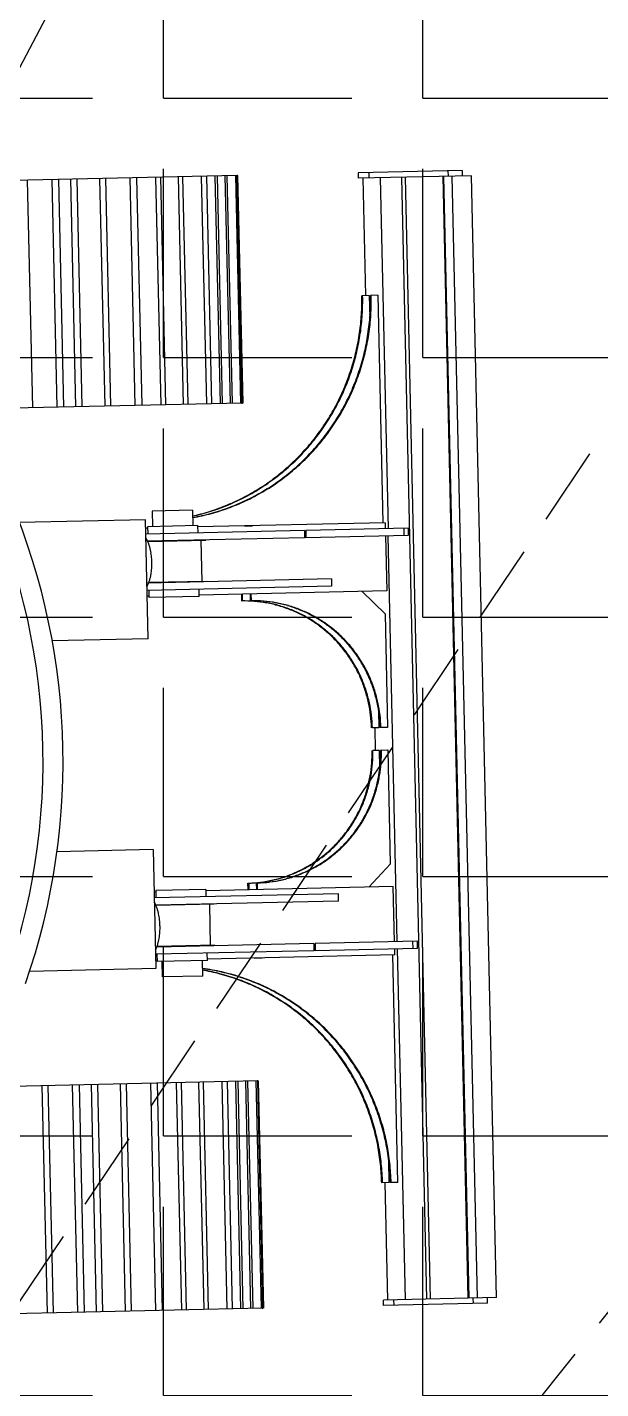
# Model space of a CAD drawing. Header units: metres. Extents: x 668617 to 675126, y 2286318 to 2293677.
# Drawn here: x 669903.692 to 669905.517, y 2287286.121 to 2287290.451 of the extents above; entities that cross this region are included whole.
import ezdxf

# ---------------------------------------------------------------- set-up
doc = ezdxf.new("R2010")
doc.units = ezdxf.units.M
doc.header["$MEASUREMENT"] = 0
doc.linetypes.add('HIDDEN', pattern=[0.375, 0.25, -0.125])
for name, color, linetype in [('0_LINEA_INDICADOR_SEÑAL', 253, 'Continuous'), ('0_VEH_CONSTRUCCION', 250, 'Continuous'), ('DMTG-ZONA-TRABAJO', 250, 'Continuous')]:
    doc.layers.add(name, color=color, linetype=linetype)

# ---------------------------------------------------------------- blocks, each defined once
blk = doc.blocks.new('excavadora planta')
at = {"color": 0}
for p, q in [((-0.5175, 1.251), (-4.1079, 1.251)), ((-0.9804, 0.7486), (-0.9804, 1.251)), ((-0.9265, 0.7486), (-0.9265, 1.251)), ((-0.9114, 0.7486), (-0.9114, 1.251)), ((-0.885, 0.7486), (-0.885, 1.251)), ((-0.871, 0.7486), (-0.871, 1.251)), ((-0.8207, 0.7486), (-0.8207, 1.251)), ((-0.8076, 0.7486), (-0.8076, 1.251)), ((-0.7539, 0.7486), (-0.7539, 1.251)), ((-0.7389, 0.7486), (-0.7389, 1.251)), ((-0.6968, 0.7486), (-0.6968, 1.251)), ((-0.6861, 0.7486), (-0.6861, 1.251)), ((-0.6474, 0.7486), (-0.6474, 1.251)), ((-0.6373, 0.7486), (-0.6373, 1.251)), ((-0.596, 0.7486), (-0.596, 1.251)), ((-0.5845, 0.7486), (-0.5845, 1.251)), ((-0.5658, 0.7486), (-0.5658, 1.251)), ((-0.561, 0.7486), (-0.561, 1.251)), ((-0.5437, 0.7486), (-0.5437, 1.251)), ((-0.5392, 0.7486), (-0.5392, 1.251)), ((-0.5207, 0.7486), (-0.5207, 1.251)), ((-0.5175, 1.251), (-0.5175, 0.7486)), ((-0.5175, 0.7486), (-0.5175, 1.251)), ((-0.5156, 0.7486), (-0.5156, 1.251)), ((-0.0202, 1.251), (-0.2502, 1.251)), ((-0.2502, 1.251), (-0.2502, 1.239)), ((0, 1.239), (-0.2502, 1.239)), ((-0.2402, 1.239), (-0.2402, 0.9797)), ((-0.2267, 1.251), (-0.2267, 1.239)), ((-0.2016, 1.239), (-0.2016, 0.4642)), ((-0.154, -1.239), (-0.154, 1.239)), ((-0.1459, -1.239), (-0.1459, 1.239)), ((-0.0627, -1.239), (-0.0627, 1.239)), ((-0.0607, -1.239), (-0.0607, 1.239)), ((-0.0516, 1.251), (-0.0516, 1.239)), ((-0.0425, -1.239), (-0.0425, 1.239)), ((-0.0202, 1.251), (-0.0202, 1.239)), ((0, -1.239), (0, 1.239)), ((-0.2315, 0.9797), (-0.248, 0.9797)), ((-0.2315, 0.9797), (-0.2315, 0.9309)), ((-0.2125, 0.9797), (-0.229, 0.9797)), ((-0.2125, 0.9797), (-0.2125, 0.4773)), ((-0.5175, 0.7486), (-1.1389, 0.7486)), ((-0.5175, 0.7486), (-1.1389, 0.7486)), ((-0.6326, 0.5145), (-0.7221, 0.5145)), ((-0.7221, 0.5145), (-0.7221, 0.4803)), ((-0.6326, 0.5145), (-0.6326, 0.4803)), ((-0.7366, 0.4956), (-1.0152, 0.4956)), ((-0.7366, 0.2329), (-0.7366, 0.4956)), ((-0.7326, 0.4773), (-0.7366, 0.4773)), ((-0.3864, 0.4642), (-0.7366, 0.4642)), ((-0.6221, 0.4803), (-0.7326, 0.4803)), ((-0.7326, 0.4803), (-0.7326, 0.4642)), ((-0.6221, 0.4803), (-0.6221, 0.4642)), ((-0.2077, 0.4773), (-0.6221, 0.4773)), ((-0.5184, 0.4773), (-0.5012, 0.4773)), ((-0.3864, 0.4642), (-0.3864, 0.4482)), ((-0.1572, 0.4642), (-0.3834, 0.4642)), ((-0.3834, 0.4642), (-0.3834, 0.4482)), ((-0.2077, 0.4773), (-0.2077, 0.4642)), ((-0.1671, 0.4642), (-0.1671, 0.4482)), ((-0.1572, 0.4642), (-0.1572, 0.4482)), ((-0.3864, 0.4482), (-0.7366, 0.4482)), ((-0.6047, 0.4472), (-0.7327, 0.4472)), ((-0.6149, 0.3567), (-0.6149, 0.4472)), ((-0.1572, 0.4482), (-0.3834, 0.4482)), ((-0.2077, 0.4482), (-0.2077, 0.3266)), ((-0.2016, -0.4482), (-0.2016, 0.4482)), ((-0.3293, 0.3557), (-0.7366, 0.3557)), ((-0.3293, 0.3396), (-0.7366, 0.3396)), ((-0.6047, 0.3567), (-0.7327, 0.3567)), ((-0.7326, 0.3236), (-0.7326, 0.3396)), ((-0.6221, 0.3236), (-0.6221, 0.3396)), ((-0.3293, 0.3557), (-0.3293, 0.3396)), ((-0.7326, 0.3266), (-0.7366, 0.3266)), ((-0.6221, 0.3236), (-0.7326, 0.3236)), ((-0.2077, 0.3266), (-0.6221, 0.3266)), ((-0.5286, 0.3266), (-0.5286, 0.3115)), ((-0.5267, 0.3115), (-0.5267, 0.3266)), ((-0.5096, 0.3266), (-0.5096, 0.3115)), ((-0.5078, 0.3266), (-0.5078, 0.3115)), ((-0.2125, 0.2763), (-0.2617, 0.3266)), ((-0.2125, 0.2763), (-0.2125, 0.0251)), ((-0.7366, 0.2329), (-0.9488, 0.2329)), ((-0.2315, 0.0626), (-0.2315, 0.0251)), ((-0.2315, 0.0251), (-0.2462, 0.0251)), ((-0.2402, -0.0251), (-0.2402, 0.0251)), ((-0.2143, 0.0251), (-0.229, 0.0251)), ((-0.2125, 0.0251), (-0.2272, 0.0251)), ((-0.2315, -0.0251), (-0.2462, -0.0251)), ((-0.2315, -0.0626), (-0.2315, -0.0251)), ((-0.2143, -0.0251), (-0.229, -0.0251)), ((-0.2125, -0.0251), (-0.2272, -0.0251)), ((-0.2125, -0.2763), (-0.2125, -0.0251)), ((-0.7366, -0.2329), (-0.9488, -0.2329)), ((-0.7366, -0.2329), (-0.7366, -0.4956)), ((-0.2125, -0.2763), (-0.2617, -0.3266)), ((-0.7326, -0.3266), (-0.7366, -0.3266)), ((-0.6221, -0.3236), (-0.7326, -0.3236)), ((-0.7326, -0.3236), (-0.7326, -0.3396)), ((-0.6221, -0.3236), (-0.6221, -0.3396)), ((-0.2077, -0.3266), (-0.6221, -0.3266)), ((-0.5286, -0.3266), (-0.5286, -0.3115)), ((-0.5267, -0.3115), (-0.5267, -0.3266)), ((-0.5096, -0.3266), (-0.5096, -0.3115)), ((-0.5078, -0.3266), (-0.5078, -0.3115)), ((-0.2077, -0.4482), (-0.2077, -0.3266)), ((-0.3293, -0.3396), (-0.7366, -0.3396)), ((-0.3293, -0.3557), (-0.7331, -0.3557)), ((-0.6047, -0.3567), (-0.7327, -0.3567)), ((-0.6149, -0.3567), (-0.6149, -0.4472)), ((-0.3293, -0.3557), (-0.3293, -0.3396)), ((-0.3864, -0.4482), (-0.7331, -0.4482)), ((-0.6047, -0.4472), (-0.7327, -0.4472)), ((-0.3864, -0.4482), (-0.3864, -0.4642)), ((-0.1572, -0.4482), (-0.3834, -0.4482)), ((-0.3834, -0.4482), (-0.3834, -0.4642)), ((-0.1671, -0.4642), (-0.1671, -0.4482)), ((-0.1572, -0.4642), (-0.1572, -0.4482)), ((-0.3864, -0.4642), (-0.7366, -0.4642)), ((-0.7326, -0.4773), (-0.7366, -0.4773)), ((-0.7326, -0.4803), (-0.7326, -0.4642)), ((-0.6221, -0.4803), (-0.7326, -0.4803)), ((-0.7221, -0.5145), (-0.7221, -0.4803)), ((-0.6326, -0.5145), (-0.6326, -0.4803)), ((-0.6221, -0.4803), (-0.6221, -0.4642)), ((-0.2077, -0.4773), (-0.6221, -0.4773)), ((-0.5184, -0.4773), (-0.5012, -0.4773)), ((-0.1572, -0.4642), (-0.3834, -0.4642)), ((-0.2125, -0.9797), (-0.2125, -0.4773)), ((-0.2077, -0.4773), (-0.2077, -0.4642)), ((-0.2016, -1.239), (-0.2016, -0.4642)), ((-0.7366, -0.4956), (-1.0152, -0.4956)), ((-0.6326, -0.5145), (-0.7221, -0.5145)), ((-0.5175, -0.7486), (-1.1389, -0.7486)), ((-0.9935, -0.7486), (-0.9935, -1.251)), ((-0.9804, -0.7486), (-0.9804, -1.251)), ((-0.9265, -0.7486), (-0.9265, -1.251)), ((-0.9114, -0.7486), (-0.9114, -1.251)), ((-0.885, -0.7486), (-0.885, -1.251)), ((-0.871, -0.7486), (-0.871, -1.251)), ((-0.8207, -0.7486), (-0.8207, -1.251)), ((-0.8076, -0.7486), (-0.8076, -1.251)), ((-0.7539, -0.7486), (-0.7539, -1.251)), ((-0.7389, -0.7486), (-0.7389, -1.251)), ((-0.6968, -0.7486), (-0.6968, -1.251)), ((-0.6861, -0.7486), (-0.6861, -1.251)), ((-0.6474, -0.7486), (-0.6474, -1.251)), ((-0.6373, -0.7486), (-0.6373, -1.251)), ((-0.596, -0.7486), (-0.596, -1.251)), ((-0.5845, -0.7486), (-0.5845, -1.251)), ((-0.5658, -0.7486), (-0.5658, -1.251)), ((-0.561, -0.7486), (-0.561, -1.251)), ((-0.5437, -0.7486), (-0.5437, -1.251)), ((-0.5392, -0.7486), (-0.5392, -1.251)), ((-0.5207, -0.7486), (-0.5207, -1.251)), ((-0.5175, -0.7486), (-0.5175, -1.251)), ((-0.5156, -0.7486), (-0.5156, -1.251)), ((-0.2315, -0.9797), (-0.2315, -0.9309)), ((-0.2315, -0.9797), (-0.248, -0.9797)), ((-0.2402, -1.239), (-0.2402, -0.9797)), ((-0.2125, -0.9797), (-0.229, -0.9797)), ((-0.5175, -1.251), (-4.1079, -1.251)), ((0, -1.239), (-0.2502, -1.239)), ((-0.2502, -1.251), (-0.2502, -1.239)), ((-0.0202, -1.251), (-0.2502, -1.251)), ((-0.2267, -1.251), (-0.2267, -1.239)), ((-0.0516, -1.251), (-0.0516, -1.239)), ((-0.0202, -1.251), (-0.0202, -1.239))]:
    blk.add_line(p, q, dxfattribs=at)
for centre, radius, start, end in [((-0.7455, 0.9797), 0.4974, 355.245, 0.0001), ((-0.7436, 0.9797), 0.4974, 355.2063, 0.0001), ((-0.7265, 0.9797), 0.4974, 355.081, 0.0002), ((-0.7247, 0.9797), 0.4974, 355.0694, 0.0002), ((-0.7451, 0.9797), 0.497, 350.4826, 355.2452), ((-0.7432, 0.9797), 0.497, 350.4067, 355.2069), ((-0.726, 0.9797), 0.497, 350.1551, 355.0814), ((-0.7242, 0.9797), 0.497, 350.13, 355.0695), ((-0.7442, 0.9795), 0.4962, 345.7116, 350.4827), ((-0.7424, 0.9795), 0.4961, 345.598, 350.4067), ((-0.7251, 0.9795), 0.4961, 345.2201, 350.1555), ((-0.7233, 0.9795), 0.4961, 345.1816, 350.1305), ((-0.743, 0.9792), 0.4949, 340.9287, 345.712), ((-0.7412, 0.9792), 0.4949, 340.7771, 345.5981), ((-0.7239, 0.9792), 0.4948, 340.2716, 345.2202), ((-0.722, 0.9792), 0.4947, 340.2197, 345.1819), ((-0.7415, 0.9787), 0.4933, 336.13, 340.9287), ((-0.7396, 0.9787), 0.4933, 335.9405, 340.7774), ((-0.7222, 0.9786), 0.493, 335.306, 340.2719), ((-0.7204, 0.9786), 0.493, 335.2404, 340.2198), ((-0.7397, 0.9779), 0.4914, 331.3132, 336.1304), ((-0.7378, 0.9779), 0.4913, 331.0848, 335.9406), ((-0.7204, 0.9778), 0.491, 330.3201, 335.3061), ((-0.7185, 0.9777), 0.491, 330.2407, 335.2407), ((-0.7378, 0.9769), 0.4892, 326.4747, 331.3132), ((-0.7359, 0.9768), 0.4891, 326.2075, 331.0849), ((-0.7184, 0.9766), 0.4887, 325.3111, 330.3205), ((-0.7166, 0.9766), 0.4887, 325.2178, 330.2409), ((-0.7359, 0.9756), 0.4869, 321.6133, 326.4749), ((-0.7339, 0.9755), 0.4867, 321.3063, 326.2075), ((-0.7164, 0.9752), 0.4862, 320.2764, 325.311), ((-0.7145, 0.9752), 0.4862, 320.1691, 325.2179), ((-0.732, 0.9739), 0.4842, 316.3796, 321.3061), ((-0.7339, 0.974), 0.4844, 316.7266, 321.6132), ((-0.7144, 0.9735), 0.4836, 315.2153, 320.2767), ((-0.7125, 0.9735), 0.4836, 315.0935, 320.1693), ((-0.7301, 0.9721), 0.4816, 311.4272, 316.3797), ((-0.732, 0.9723), 0.4818, 311.8147, 316.7269), ((-0.7125, 0.9717), 0.481, 310.126, 315.2151), ((-0.7106, 0.9716), 0.4809, 309.99, 315.0935), ((-0.7284, 0.9702), 0.4791, 306.4486, 311.4272), ((-0.7304, 0.9704), 0.4793, 306.8765, 311.8144), ((-0.7108, 0.9697), 0.4784, 305.0098, 310.1261), ((-0.709, 0.9696), 0.4783, 304.859, 309.99), ((-2.4227, 0), 1.448, 338.3354, 24.0813), ((-2.4227, 0), 1.4922, 339.5246, 22.8083), ((-0.727, 0.9683), 0.4766, 301.4439, 306.4482), ((-0.7289, 0.9684), 0.4769, 301.9135, 306.8766), ((-0.7094, 0.9677), 0.4759, 299.8666, 305.0095), ((-0.7075, 0.9676), 0.4759, 299.7014, 304.859), ((-0.7249, 0.9645), 0.4723, 291.3656, 296.4155), ((-0.7268, 0.9647), 0.4725, 291.9169, 296.926), ((-0.7258, 0.9663), 0.4744, 296.4154, 301.4438), ((-0.7277, 0.9665), 0.4746, 296.9263, 301.9132), ((-0.7083, 0.9657), 0.4737, 294.6988, 299.8665), ((-0.7064, 0.9657), 0.4736, 294.5171, 299.7012), ((-0.7239, 0.9616), 0.4693, 281.2161, 286.299), ((-0.7257, 0.9617), 0.4694, 281.8493, 286.8912), ((-0.7243, 0.9629), 0.4706, 286.2992, 291.3652), ((-0.7069, 0.9624), 0.4701, 284.3038, 289.5098), ((-0.7051, 0.9623), 0.47, 284.0928, 289.3131), ((-0.7261, 0.9631), 0.4708, 286.8916, 291.9168), ((-0.7075, 0.9639), 0.4717, 289.5099, 294.6986), ((-0.7056, 0.9639), 0.4716, 289.3133, 294.5167), ((-0.7066, 0.9612), 0.4688, 279.0829, 284.3035), ((-0.7048, 0.9612), 0.4688, 278.8576, 284.0926), ((-0.7807, 0.4278), 0.0517, 23.8804, 31.4762), ((-0.7997, 0.4193), 0.0726, 18.5631, 23.9697), ((-0.8193, 0.4126), 0.0932, 14.3974, 18.6055), ((-0.8377, 0.4079), 0.1123, 10.9164, 14.4176), ((-0.8537, 0.4047), 0.1286, 7.8721, 10.9283), ((-0.8665, 0.403), 0.1414, 5.1092, 7.8824), ((-0.8752, 0.4022), 0.1503, 2.5081, 5.115), ((-0.8751, 0.4017), 0.1502, 354.8438, 357.4564), ((-0.8797, 0.4019), 0.1548, 359.9832, 2.5126), ((-0.8797, 0.4019), 0.1547, 357.4518, 359.9876), ((-0.7996, 0.3845), 0.0724, 335.9832, 341.3955), ((-0.8191, 0.3912), 0.093, 341.3543, 345.5607), ((-0.8375, 0.396), 0.112, 345.5384, 349.0394), ((-0.8535, 0.3991), 0.1284, 349.0263, 352.0818), ((-0.8663, 0.4009), 0.1413, 352.0745, 354.8514), ((-0.7805, 0.376), 0.0516, 328.4797, 336.0696), ((-0.5286, 0.0367), 0.2749, 84.201, 89.9999), ((-0.5267, 0.0366), 0.2749, 84.201, 89.9999), ((-0.5096, 0.0367), 0.2749, 84.201, 89.9999), ((-0.5078, 0.0367), 0.2749, 84.201, 89.9999), ((-0.5286, 0.0363), 0.2752, 78.4052, 84.2005), ((-0.5268, 0.0363), 0.2752, 78.4052, 84.2005), ((-0.5096, 0.0363), 0.2752, 78.4052, 84.2005), ((-0.5078, 0.0363), 0.2752, 78.4052, 84.2005), ((-0.5287, 0.0357), 0.2759, 72.6232, 78.4049), ((-0.5269, 0.0357), 0.2759, 72.6232, 78.4049), ((-0.5097, 0.0357), 0.2759, 72.6232, 78.4049), ((-0.5079, 0.0357), 0.2759, 72.6232, 78.4049), ((-0.529, 0.0347), 0.2768, 66.861, 72.6226), ((-0.5272, 0.0347), 0.2768, 66.861, 72.6226), ((-0.51, 0.0347), 0.2768, 66.861, 72.6226), ((-0.5082, 0.0347), 0.2768, 66.861, 72.6226), ((-0.5295, 0.0336), 0.278, 61.1249, 66.861), ((-0.5277, 0.0336), 0.278, 61.1249, 66.861), ((-0.5105, 0.0336), 0.278, 61.1247, 66.8609), ((-0.5087, 0.0336), 0.278, 61.1249, 66.861), ((-0.5302, 0.0324), 0.2795, 55.418, 61.1244), ((-0.5284, 0.0324), 0.2795, 55.4182, 61.1246), ((-0.5112, 0.0324), 0.2795, 55.418, 61.1244), ((-0.5094, 0.0324), 0.2795, 55.418, 61.1244), ((-0.5311, 0.031), 0.2811, 49.7442, 55.4179), ((-0.5293, 0.031), 0.2811, 49.7442, 55.4179), ((-0.5121, 0.031), 0.2811, 49.7442, 55.4179), ((-0.5103, 0.031), 0.2811, 49.744, 55.4177), ((-0.5322, 0.0298), 0.2828, 44.1049, 49.7442), ((-0.5304, 0.0298), 0.2828, 44.1051, 49.7444), ((-0.5132, 0.0298), 0.2828, 44.1049, 49.7442), ((-0.5114, 0.0298), 0.2828, 44.1049, 49.7442), ((-0.5334, 0.0286), 0.2845, 38.5, 44.1049), ((-0.5316, 0.0286), 0.2845, 38.5002, 44.1052), ((-0.5144, 0.0286), 0.2845, 38.5, 44.1049), ((-0.5126, 0.0286), 0.2845, 38.4998, 44.1047), ((-0.5348, 0.0275), 0.2862, 32.9285, 38.5), ((-0.5329, 0.0275), 0.2862, 32.9285, 38.5), ((-0.5361, 0.0267), 0.2877, 27.3879, 32.9287), ((-0.5343, 0.0267), 0.2877, 27.388, 32.9288), ((-0.5158, 0.0275), 0.2862, 32.9285, 38.5), ((-0.5139, 0.0275), 0.2862, 32.9288, 38.5003), ((-0.5171, 0.0267), 0.2877, 27.3879, 32.9287), ((-0.5153, 0.0267), 0.2877, 27.3879, 32.9287), ((-0.5373, 0.026), 0.2892, 21.8747, 27.3884), ((-0.5355, 0.026), 0.2892, 21.8747, 27.3884), ((-0.5183, 0.026), 0.2892, 21.8743, 27.388), ((-0.5165, 0.026), 0.2892, 21.8743, 27.388), ((-0.5385, 0.0256), 0.2904, 16.3836, 21.8747), ((-0.5366, 0.0255), 0.2904, 16.3839, 21.875), ((-0.5195, 0.0256), 0.2904, 16.3837, 21.8748), ((-0.5176, 0.0256), 0.2904, 16.3837, 21.8748), ((-0.5394, 0.0253), 0.2913, 10.9128, 16.3842), ((-0.5375, 0.0253), 0.2913, 10.9125, 16.3839), ((-0.5204, 0.0253), 0.2913, 10.9128, 16.3842), ((-0.5186, 0.0253), 0.2913, 10.9125, 16.3839), ((-0.54, 0.0252), 0.292, 5.4522, 10.9128), ((-0.5382, 0.0252), 0.292, 5.4525, 10.9131), ((-0.521, 0.0252), 0.292, 5.4525, 10.9131), ((-0.5192, 0.0252), 0.292, 5.4525, 10.9131), ((-0.5403, 0.0251), 0.2923, 359.9999, 5.453), ((-0.5385, 0.0251), 0.2923, 359.9999, 5.453), ((-0.5213, 0.0251), 0.2923, 359.9996, 5.4527), ((-0.5195, 0.0251), 0.2923, 359.9997, 5.4526), ((-0.5403, -0.0251), 0.2923, 354.547, 0.0001), ((-0.5385, -0.0251), 0.2923, 354.547, 0.0001), ((-0.5213, -0.0251), 0.2923, 354.5473, 0.0004), ((-0.5195, -0.0251), 0.2923, 354.5474, 0.0003), ((-0.54, -0.0252), 0.292, 349.0872, 354.5478), ((-0.5382, -0.0252), 0.292, 349.0869, 354.5475), ((-0.521, -0.0252), 0.292, 349.0869, 354.5475), ((-0.5192, -0.0252), 0.292, 349.0869, 354.5475), ((-0.5394, -0.0253), 0.2913, 343.6158, 349.0872), ((-0.5375, -0.0253), 0.2913, 343.6161, 349.0875), ((-0.5204, -0.0253), 0.2913, 343.6158, 349.0872), ((-0.5186, -0.0253), 0.2913, 343.6161, 349.0875), ((-0.5385, -0.0256), 0.2904, 338.1252, 343.6163), ((-0.5366, -0.0255), 0.2904, 338.125, 343.6161), ((-0.5195, -0.0256), 0.2904, 338.1252, 343.6163), ((-0.5176, -0.0256), 0.2904, 338.1252, 343.6163), ((-0.5373, -0.026), 0.2892, 332.6117, 338.1255), ((-0.5355, -0.026), 0.2892, 332.6116, 338.1253), ((-0.5183, -0.026), 0.2892, 332.612, 338.1257), ((-0.5165, -0.026), 0.2892, 332.6118, 338.1256), ((-0.5361, -0.0267), 0.2877, 327.0713, 332.6121), ((-0.5343, -0.0267), 0.2877, 327.0712, 332.612), ((-0.5171, -0.0267), 0.2877, 327.0713, 332.6121), ((-0.5153, -0.0267), 0.2877, 327.0715, 332.6123), ((-0.5334, -0.0286), 0.2845, 315.8951, 321.5), ((-0.5316, -0.0286), 0.2845, 315.8948, 321.4998), ((-0.5348, -0.0275), 0.2862, 321.5, 327.0715), ((-0.5144, -0.0286), 0.2845, 315.8951, 321.5), ((-0.5329, -0.0275), 0.2862, 321.5, 327.0715), ((-0.5126, -0.0286), 0.2845, 315.8953, 321.5002), ((-0.5158, -0.0275), 0.2862, 321.5, 327.0715), ((-0.5139, -0.0275), 0.2862, 321.4997, 327.0712), ((-0.5322, -0.0298), 0.2828, 310.2558, 315.8951), ((-0.5304, -0.0298), 0.2828, 310.2556, 315.8949), ((-0.5132, -0.0298), 0.2828, 310.2558, 315.8951), ((-0.5114, -0.0298), 0.2828, 310.2558, 315.8951), ((-0.5302, -0.0324), 0.2795, 298.8756, 304.582), ((-0.5284, -0.0324), 0.2795, 298.8754, 304.5818), ((-0.5112, -0.0324), 0.2795, 298.8756, 304.582), ((-0.5094, -0.0324), 0.2795, 298.8756, 304.582), ((-0.5311, -0.031), 0.2811, 304.5821, 310.2558), ((-0.5293, -0.031), 0.2811, 304.5821, 310.2558), ((-0.5121, -0.031), 0.2811, 304.5821, 310.2558), ((-0.5103, -0.031), 0.2811, 304.5823, 310.256), ((-0.5287, -0.0357), 0.2759, 281.5954, 287.3771), ((-0.5269, -0.0357), 0.2759, 281.5954, 287.3771), ((-0.5097, -0.0357), 0.2759, 281.5954, 287.3771), ((-0.5079, -0.0357), 0.2759, 281.5951, 287.3768), ((-0.529, -0.0347), 0.2768, 287.3771, 293.1387), ((-0.5272, -0.0347), 0.2768, 287.3771, 293.1387), ((-0.51, -0.0347), 0.2768, 287.3771, 293.1387), ((-0.5082, -0.0347), 0.2768, 287.3774, 293.139), ((-0.5295, -0.0336), 0.278, 293.139, 298.8751), ((-0.5277, -0.0336), 0.278, 293.139, 298.8751), ((-0.5105, -0.0336), 0.278, 293.1391, 298.8753), ((-0.5087, -0.0336), 0.278, 293.139, 298.8751), ((-0.5286, -0.0367), 0.2749, 270.0004, 275.7993), ((-0.5268, -0.0366), 0.2749, 270.0004, 275.7993), ((-0.5096, -0.0367), 0.2749, 270.0004, 275.7993), ((-0.5078, -0.0367), 0.2749, 270.0004, 275.7993), ((-0.5286, -0.0363), 0.2752, 275.7992, 281.5945), ((-0.5268, -0.0363), 0.2752, 275.7992, 281.5945), ((-0.5096, -0.0363), 0.2752, 275.7992, 281.5945), ((-0.5078, -0.0363), 0.2752, 275.7992, 281.5945), ((-0.7805, -0.376), 0.0516, 23.9304, 31.5203), ((-0.7996, -0.3845), 0.0724, 18.6045, 24.0168), ((-0.8191, -0.3912), 0.093, 14.4393, 18.6457), ((-0.8375, -0.396), 0.112, 10.9606, 14.4616), ((-0.8535, -0.3991), 0.1284, 7.9184, 10.9739), ((-0.8663, -0.4009), 0.1413, 5.1484, 7.9253), ((-0.8751, -0.4017), 0.1502, 2.5436, 5.1562), ((-0.8665, -0.403), 0.1414, 352.1176, 354.8908), ((-0.8752, -0.4022), 0.1503, 354.885, 357.4919), ((-0.8797, -0.4019), 0.1547, 0.0124, 2.5482), ((-0.8797, -0.4019), 0.1548, 357.4875, 0.0169), ((-0.7806, -0.4278), 0.0517, 328.5232, 336.119), ((-0.7997, -0.4193), 0.0726, 336.0303, 341.4369), ((-0.8193, -0.4126), 0.0932, 341.3945, 345.6026), ((-0.8377, -0.4079), 0.1123, 345.5824, 349.0836), ((-0.8537, -0.4047), 0.1286, 349.0717, 352.1279), ((-0.7048, -0.9612), 0.4688, 75.9076, 81.1426), ((-0.7066, -0.9612), 0.4688, 75.6965, 80.9171), ((-0.7239, -0.9616), 0.4693, 73.701, 78.7839), ((-0.7257, -0.9617), 0.4694, 73.1086, 78.1505), ((-0.7069, -0.9624), 0.4701, 70.4902, 75.6962), ((-0.7051, -0.9623), 0.47, 70.6869, 75.9072), ((-0.7243, -0.9629), 0.4706, 68.6348, 73.7008), ((-0.7261, -0.9631), 0.4708, 68.0832, 73.1084), ((-0.7249, -0.9645), 0.4723, 63.5845, 68.6344), ((-0.7268, -0.9647), 0.4725, 63.074, 68.0831), ((-0.7075, -0.9639), 0.4717, 65.3014, 70.4901), ((-0.7056, -0.9639), 0.4716, 65.4831, 70.6865), ((-0.7083, -0.9657), 0.4737, 60.1335, 65.3012), ((-0.7064, -0.9657), 0.4736, 60.2988, 65.4829), ((-0.7258, -0.9663), 0.4744, 58.5562, 63.5846), ((-0.7277, -0.9665), 0.4746, 58.0868, 63.0737), ((-0.727, -0.9683), 0.4766, 53.5518, 58.5561), ((-0.7289, -0.9684), 0.4769, 53.1234, 58.0865), ((-0.7094, -0.9677), 0.4759, 54.9905, 60.1334), ((-0.7075, -0.9676), 0.4759, 55.1412, 60.2988), ((-0.7284, -0.9702), 0.4791, 48.5728, 53.5514), ((-0.7304, -0.9704), 0.4793, 48.1856, 53.1235), ((-0.7108, -0.9697), 0.4784, 49.8739, 54.9902), ((-0.709, -0.9696), 0.4783, 50.0099, 55.1409), ((-0.7301, -0.9721), 0.4816, 43.6204, 48.573), ((-0.732, -0.9723), 0.4818, 43.2731, 48.1853), ((-0.7125, -0.9717), 0.481, 44.7849, 49.874), ((-0.7106, -0.9716), 0.4809, 44.9065, 50.01), ((-0.732, -0.9739), 0.4842, 38.6938, 43.6202), ((-0.7339, -0.974), 0.4844, 38.3868, 43.2734), ((-0.7144, -0.9735), 0.4836, 39.7233, 44.7847), ((-0.7125, -0.9735), 0.4836, 39.8307, 44.9065), ((-0.7359, -0.9756), 0.4869, 33.5251, 38.3867), ((-0.7339, -0.9755), 0.4867, 33.7925, 38.6937), ((-0.7164, -0.9752), 0.4862, 34.689, 39.7236), ((-0.7145, -0.9752), 0.4862, 34.7821, 39.8309), ((-0.7378, -0.9769), 0.4892, 28.6868, 33.5253), ((-0.7359, -0.9768), 0.4891, 28.9151, 33.7925), ((-0.7184, -0.9766), 0.4887, 29.6795, 34.6889), ((-0.7166, -0.9766), 0.4887, 29.7592, 34.7823), ((-0.7397, -0.9779), 0.4914, 23.8696, 28.6868), ((-0.7378, -0.9779), 0.4913, 24.0594, 28.9152), ((-0.7204, -0.9778), 0.491, 24.6939, 29.6799), ((-0.7185, -0.9777), 0.491, 24.7592, 29.7592), ((-0.7415, -0.9787), 0.4933, 19.0713, 23.87), ((-0.7396, -0.9787), 0.4933, 19.2226, 24.0595), ((-0.7222, -0.9786), 0.493, 19.7281, 24.694), ((-0.7204, -0.9786), 0.493, 19.7802, 24.7596), ((-0.722, -0.9792), 0.4947, 14.8181, 19.7803), ((-0.743, -0.9792), 0.4949, 14.288, 19.0713), ((-0.7412, -0.9792), 0.4949, 14.4019, 19.2229), ((-0.7239, -0.9792), 0.4948, 14.7798, 19.7284), ((-0.7442, -0.9795), 0.4962, 9.5173, 14.2884), ((-0.7424, -0.9795), 0.4961, 9.5933, 14.402), ((-0.7251, -0.9795), 0.4961, 9.8445, 14.7799), ((-0.7233, -0.9795), 0.4961, 9.8695, 14.8184), ((-0.7451, -0.9797), 0.497, 4.7548, 9.5174), ((-0.7432, -0.9797), 0.497, 4.7931, 9.5933), ((-0.726, -0.9797), 0.497, 4.9186, 9.8449), ((-0.7242, -0.9797), 0.497, 4.9305, 9.87), ((-0.7455, -0.9797), 0.4974, 359.9999, 4.755), ((-0.7436, -0.9797), 0.4974, 359.9999, 4.7937), ((-0.7265, -0.9797), 0.4974, 359.9998, 4.919), ((-0.7247, -0.9797), 0.4974, 359.9998, 4.9306)]:
    blk.add_arc(centre, radius, start, end, dxfattribs=at)
for p in [(-0.5175, 1.251), (-0.5175, 1.251), (-0.5175, 0.7486), (-0.5175, 0.7486), (-0.5175, -0.7486), (-0.5175, -1.251)]:
    blk.add_point(p, dxfattribs=at)

msp = doc.modelspace()

# ---------------------------------------------------------------- hatches: boundary and pattern name
at = {"layer": 'DMTG-ZONA-TRABAJO', "ltscale": 3}
h = msp.add_hatch(dxfattribs=at)
h.set_pattern_fill('ANGLE', color=30, scale=3)
h.set_pattern_definition([(0, (0, 0), (0, 0.825), [0.6, -0.225]), (90, (0, 0), (-0.825, 5e-17), [0.6, -0.225])])
h.paths.add_polyline_path([(669898.72535, 2287293.51272), (669912.1139, 2287293.84486), (669912.86971, 2287263.37755), (669899.92572, 2287263.05644)])

# ---------------------------------------------------------------- linework, layer by layer
at = {"layer": '0_LINEA_INDICADOR_SEÑAL', "color": 252, "linetype": 'HIDDEN'}
for points in [[(669894.55364, 2287272.52646), (669911.48411, 2287293.84987)], [(669894.66447, 2287273.02041), (669908.62135, 2287293.75822)], [(669894.6289, 2287273.01945), (669905.42253, 2287293.67886)]]:
    msp.add_lwpolyline(points, dxfattribs=at)

# ---------------------------------------------------------------- block references
at = {"layer": '0_VEH_CONSTRUCCION', "xscale": 1.44, "yscale": 1.44, "zscale": 1.44, "rotation": 1.284310337234343}
msp.add_blockref('excavadora planta', (669905.14548, 2287288.19516), dxfattribs=at)

doc.saveas('drawing.dxf')
